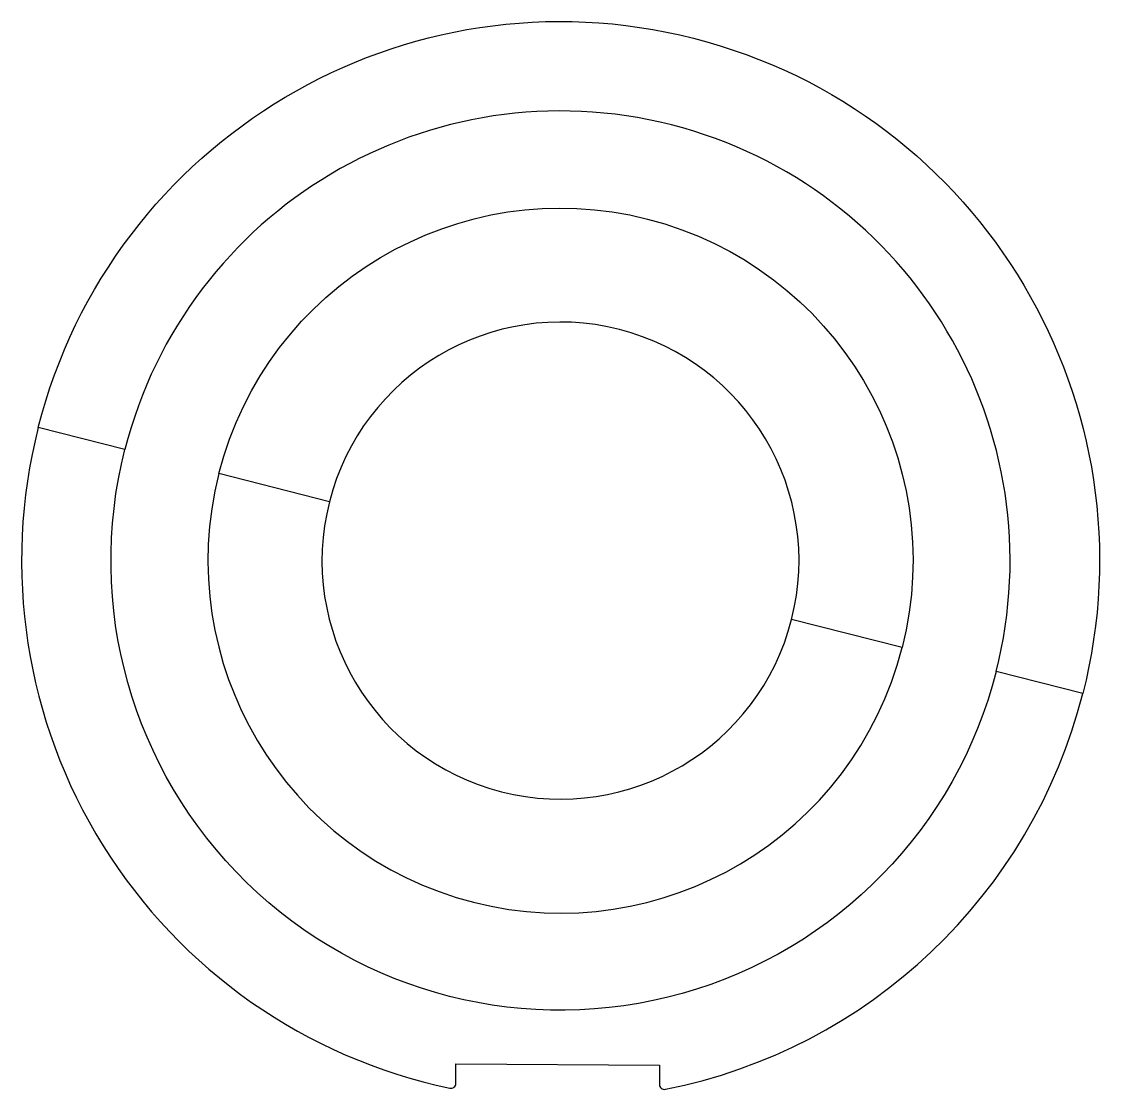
# Model space of a CAD drawing. Header units: millimetres. Extents: x -114 to 97, y -137 to 72.
import ezdxf

# ---------------------------------------------------------------- set-up
doc = ezdxf.new("R2010")
doc.units = ezdxf.units.MM
doc.layers.get('0').update_dxf_attribs({"linetype": 'CONTINUOUS'})

msp = doc.modelspace()

# ---------------------------------------------------------------- linework, layer by layer
for p, q in [((-53.97, -22), (-75.68, -16.47)), ((58.58, -50.67), (36.87, -45.13))]:
    msp.add_line(p, q)
for points in [[(94.1, -59.71), (77.07, -55.38, 1), (-94.17, -11.76), (-111.2, -7.42, -1)], [(58.58, -50.67), (36.87, -45.13, 1), (-53.97, -22), (-75.68, -16.47, -1)], [(77.07, -55.38, -1), (-94.17, -11.76), (-111.2, -7.42, 0.426706), (-30.32, -137.23, 0.474542), (-29.11, -136.26), (-29.09, -132.48), (10.91, -132.7), (10.89, -136.48, 0.474542), (12.08, -137.46, 0.288998), (94.1, -59.71)]]:
    msp.add_lwpolyline(points, format="xyb", close=True)
for radius in [69.28, 46.87]:
    msp.add_arc((-8.55, -33.57), radius, 165.7098, 345.7098)

doc.saveas('drawing.dxf')
